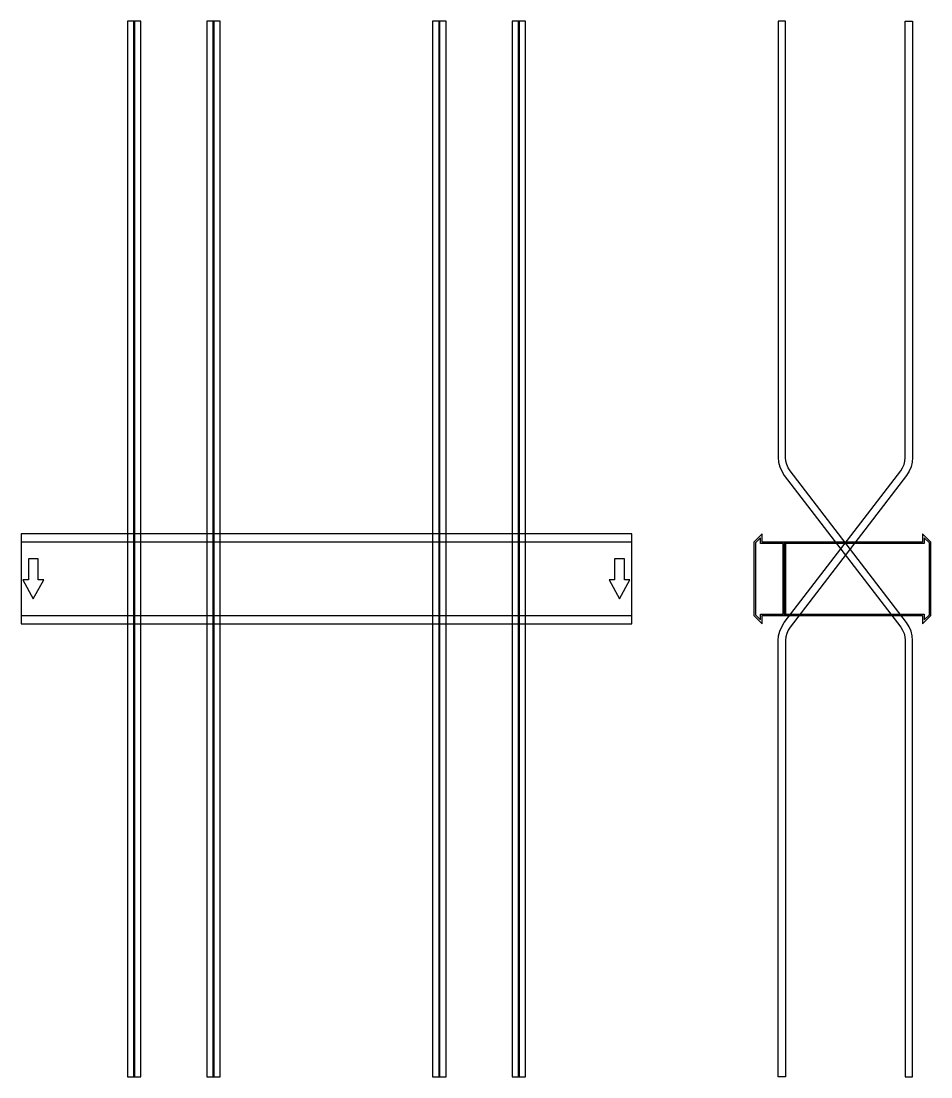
# Model space of a CAD drawing. Extents: x 0 to 1490, y -815 to 913.
import ezdxf

# ---------------------------------------------------------------- set-up
doc = ezdxf.new("R2010")
doc.units = 0
doc.layers.add('Halfen', color=7, linetype='CONTINUOUS')

msp = doc.modelspace()

# ---------------------------------------------------------------- linework, layer by layer
at = {"layer": 'Halfen', "color": 7}
for points in [[(186, -815.455), (186, 913.129), (174, 913.129), (174, -815.455)], [(196, -815.455), (196, 913.129), (184, 913.129), (184, -815.455)], [(316, -815.455), (316, 913.129), (304, 913.129), (304, -815.455)], [(326, -815.455), (326, 913.129), (314, 913.129), (314, -815.455)], [(686, -815.455), (686, 913.129), (674, 913.129), (674, -815.455)], [(696, -815.455), (696, 913.129), (684, 913.129), (684, -815.455)], [(816, -815.455), (816, 913.129), (804, 913.129), (804, -815.455)], [(826, -815.455), (826, 913.129), (814, 913.129), (814, -815.455)], [(1460, -815.455), (1460, -100.956), (1459.359, -93.137), (1457.453, -85.527), (1454.332, -78.329), (1450.081, -71.735), (1259.439, 176.714), (1256.251, 181.659), (1253.911, 187.057), (1252.481, 192.765), (1252, 198.629), (1252, 252.129), (1252, 913.129), (1240, 913.129), (1240, 252.129), (1240, 198.629), (1240.641, 190.81), (1242.547, 183.2), (1245.668, 176.002), (1249.919, 169.409), (1440.561, -79.04), (1443.749, -83.986), (1446.089, -89.384), (1447.519, -95.092), (1448, -100.956), (1448, -815.455)], [(1240, -815.455), (1240, -100.956), (1240.641, -93.137), (1242.547, -85.527), (1245.668, -78.329), (1249.919, -71.735), (1440.561, 176.714), (1443.749, 181.659), (1446.089, 187.057), (1447.519, 192.765), (1448, 198.629), (1448, 252.129), (1448, 913.129), (1460, 913.129), (1460, 252.129), (1460, 198.629), (1459.359, 190.81), (1457.453, 183.2), (1454.332, 176.002), (1450.081, 169.409), (1259.439, -79.04), (1256.251, -83.986), (1253.911, -89.384), (1252.481, -95.092), (1252, -100.956), (1252, -815.455)], [(0, -73.5), (1000, -73.5), (1000, 73.5), (0, 73.5)], [(1250, -60), (1250, 60), (1213.5, 60), (1213.5, 73.5), (1200, 60), (1200, -60), (1213.5, -73.5), (1213.5, -60)], [(1490, -60), (1490, 60), (1476.5, 73.5), (1476.5, 60), (1250, 60), (1250, -60), (1476.5, -60), (1476.5, -73.5)], [(0, -60), (1000, -60), (1000, 60), (0, 60)], [(1248, -58), (1248, 58), (1211, 58), (1211, 67.25), (1202.5, 58.75), (1202.5, -58.75), (1211, -67.25), (1211, -58)], [(1487.5, -58.75), (1487.5, 58.75), (1479, 67.25), (1479, 58), (1252, 58), (1252, -58), (1479, -58), (1479, -67.25)], [(20, -32.5), (37, -1.5), (28, -1.5), (28, 32.5), (12, 32.5), (12, -1.5), (3, -1.5)], [(980, -32.5), (997, -1.5), (988, -1.5), (988, 32.5), (972, 32.5), (972, -1.5), (963, -1.5)]]:
    msp.add_lwpolyline(points, close=True, dxfattribs=at)

doc.saveas('drawing.dxf')
